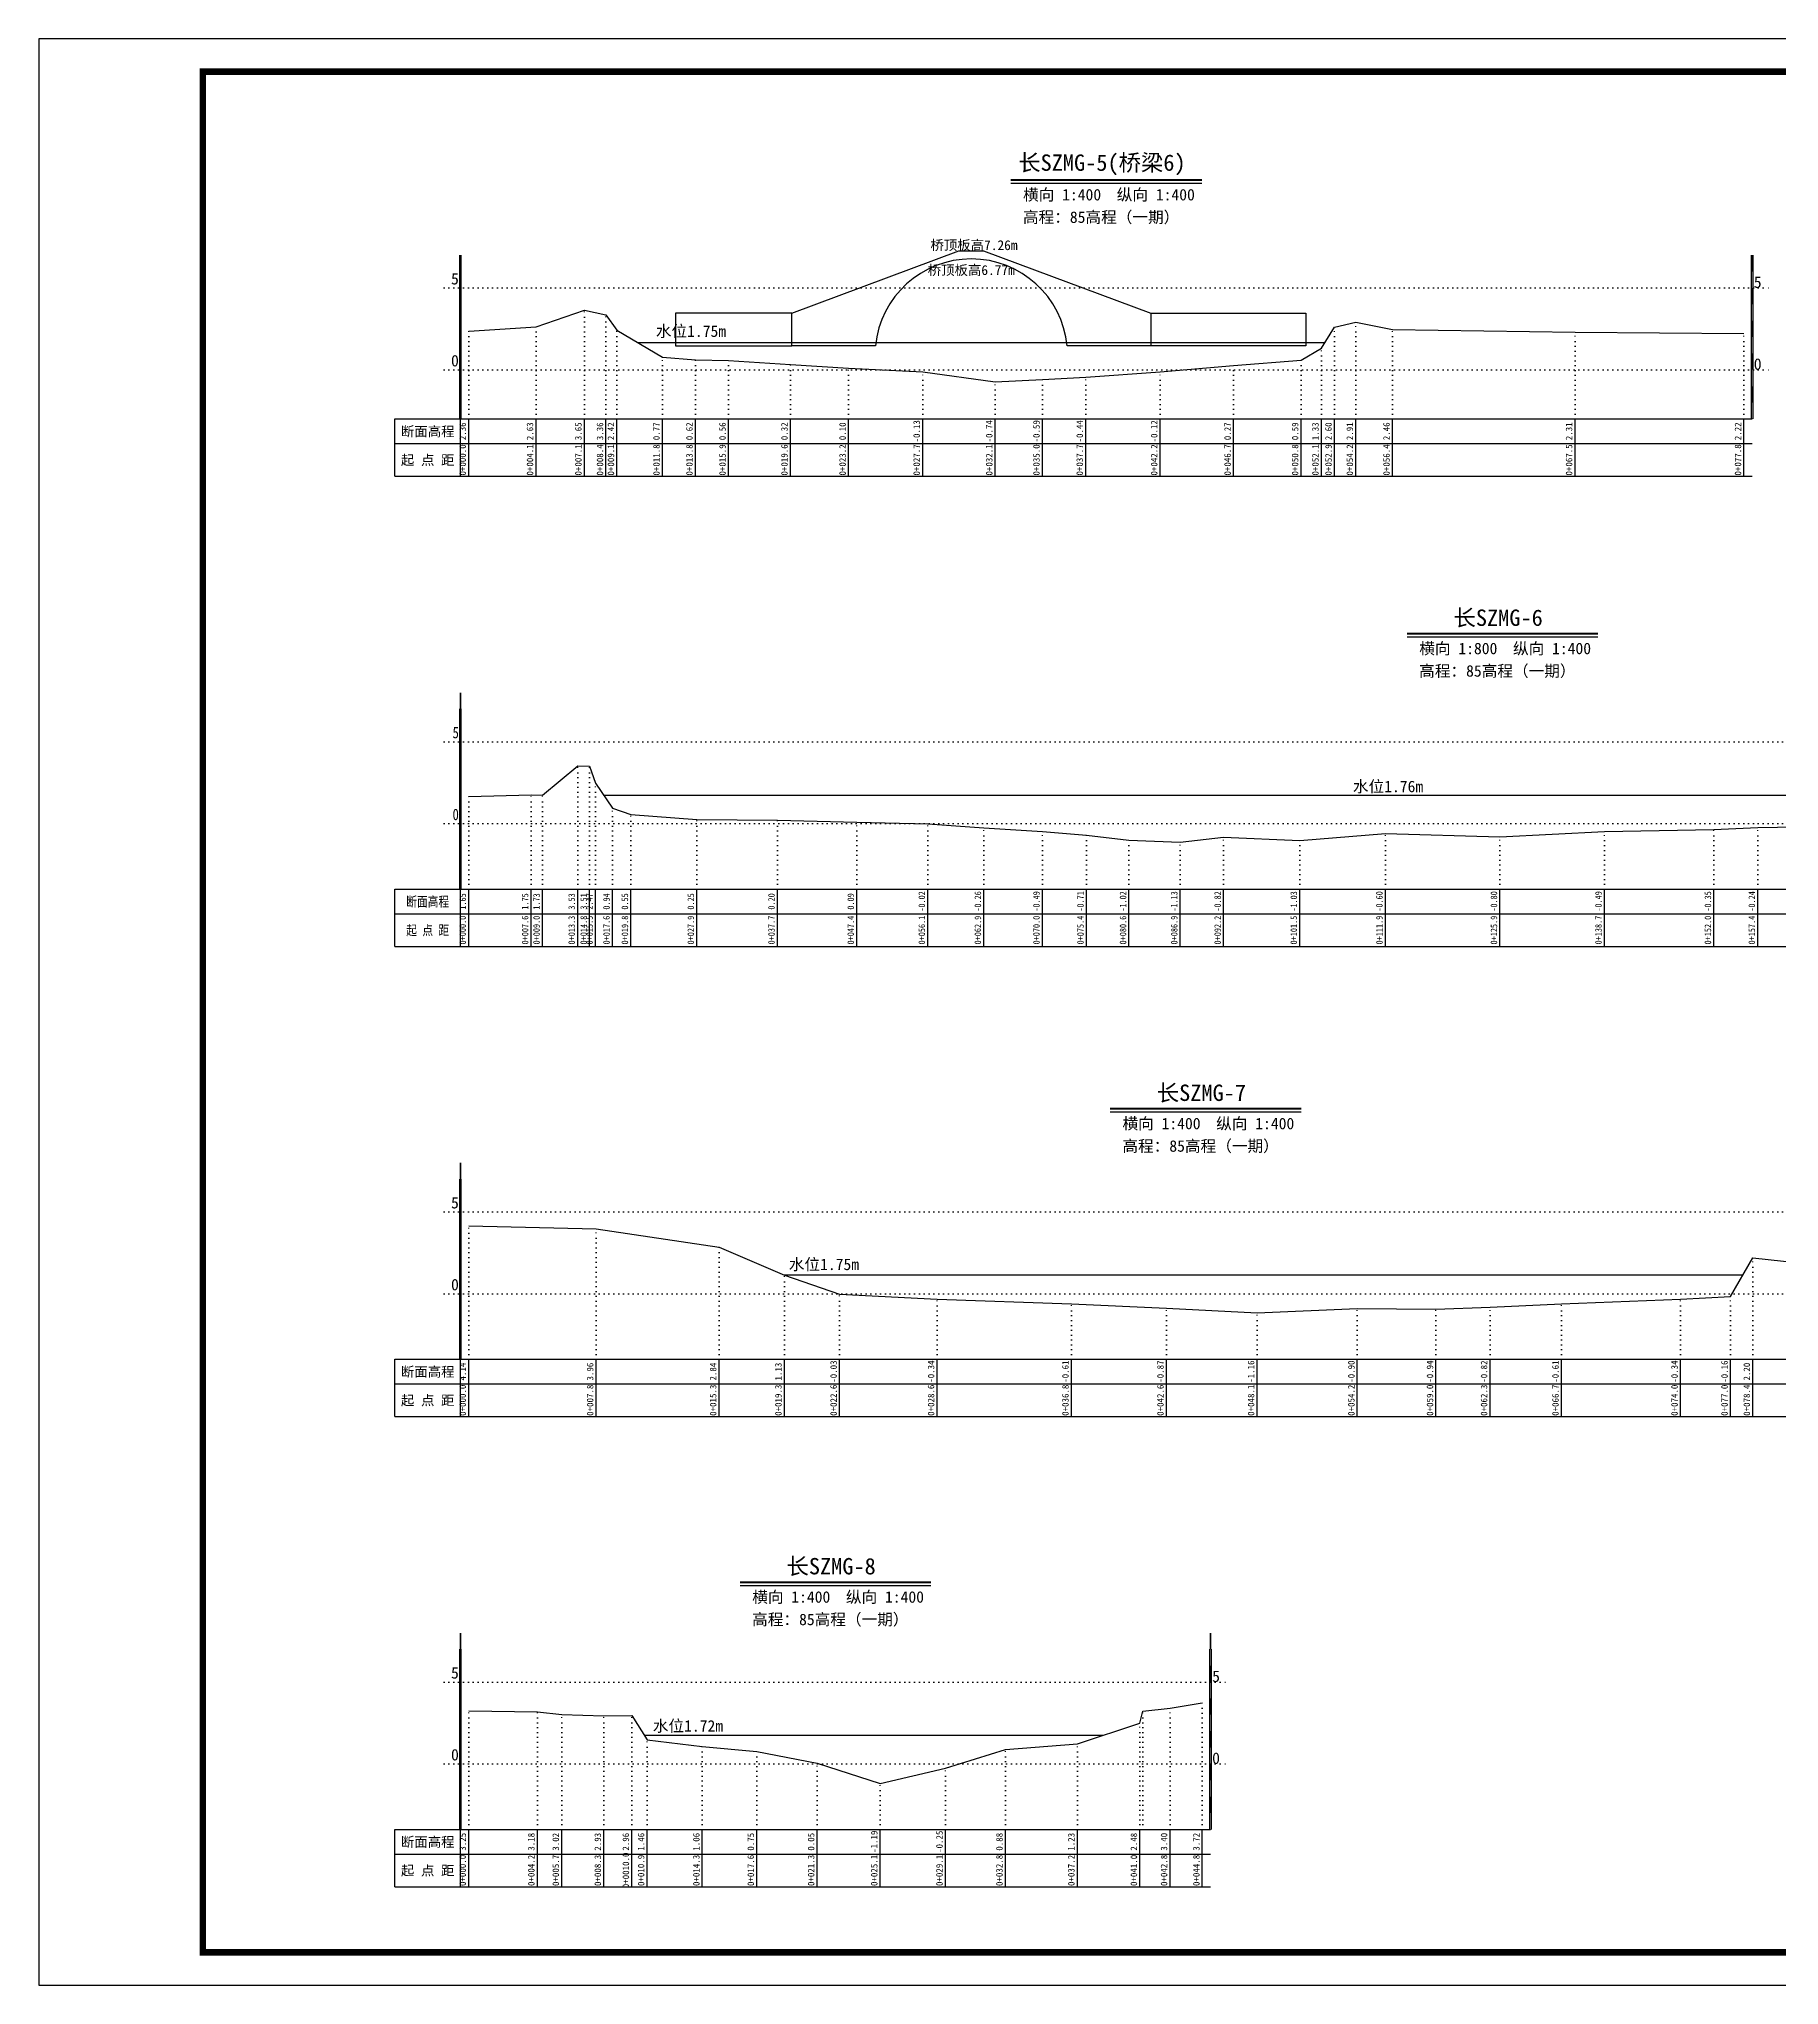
# Model space of a CAD drawing. Header units: millimetres. Extents: x 519117 to 520888, y 3371934 to 3372231.
# Drawn here: x 520017.2 to 520282.8, y 3371934.3 to 3372231.3 of the extents above; entities that cross this region are included whole.
import ezdxf
from ezdxf.enums import TextEntityAlignment as Align

# ---------------------------------------------------------------- set-up
doc = ezdxf.new("R2010")
doc.units = ezdxf.units.MM
doc.header["$LTSCALE"] = 0.4
doc.header["$MEASUREMENT"] = 0
doc.linetypes.add('X4', pattern=[1.6, 0, -1.6])
for name, color, linetype in [('DMX', 1, 'Continuous'), ('zdm1', 5, 'Continuous'), ('ZDMT5', 3, 'Continuous'), ('图框', 7, 'Continuous'), ('断面名称', 5, 'Continuous'), ('桥梁', 7, 'Continuous'), ('比例尺', 3, 'Continuous'), ('水位', 7, 'Continuous')]:
    doc.layers.add(name, color=color, linetype=linetype)
doc.styles.add('HDM', font='fangsong_GB2312.ttf')
doc.styles.add('宋体', font='')
doc.styles.get('宋体').set_extended_font_data('SimSun')

msp = doc.modelspace()

# ---------------------------------------------------------------- linework, layer by layer
at = {"layer": 'DMX', "linetype": 'Continuous', "flags": 128}
for points in [[(520082.8, 3372186.68), (520093.08, 3372187.35), (520100.45, 3372189.9), (520103.75, 3372189.18), (520105.43, 3372186.83), (520112.38, 3372182.7), (520117.4, 3372182.33), (520122.45, 3372182.18), (520131.9, 3372181.58), (520140.78, 3372181.03), (520152.08, 3372180.45), (520163.15, 3372178.93), (520170.35, 3372179.3), (520176.95, 3372179.68), (520188.33, 3372180.48), (520199.53, 3372181.45), (520209.83, 3372182.25), (520212.93, 3372184.1), (520214.93, 3372187.28), (520218.18, 3372188.05), (520223.78, 3372186.93), (520251.63, 3372186.55), (520277.4, 3372186.33)], [(520082.8, 3372115.65), (520092.34, 3372115.9), (520094.08, 3372115.85), (520099.44, 3372120.35), (520101.26, 3372120.3), (520102.16, 3372117.7), (520104.75, 3372113.88), (520107.55, 3372112.9), (520117.61, 3372112.15), (520129.93, 3372112.03), (520142.01, 3372111.75), (520152.86, 3372111.48), (520161.41, 3372110.88), (520170.35, 3372110.3), (520177.08, 3372109.75), (520183.56, 3372108.98), (520191.39, 3372108.7), (520198, 3372109.48), (520209.61, 3372108.95), (520222.69, 3372110.03), (520240.16, 3372109.53), (520256.11, 3372110.3), (520272.81, 3372110.65), (520279.51, 3372110.93), (520309.65, 3372111.45)], [(520082.8, 3372050.13), (520102.25, 3372049.68), (520121.03, 3372046.88), (520130.98, 3372042.6), (520139.4, 3372039.7), (520154.28, 3372038.93), (520174.78, 3372038.25), (520189.28, 3372037.6), (520203.1, 3372036.88), (520218.4, 3372037.53), (520230.4, 3372037.43), (520238.65, 3372037.73), (520249.55, 3372038.25), (520267.73, 3372038.93), (520275.35, 3372039.38), (520278.75, 3372045.28), (520285.78, 3372044.48), (520293.53, 3372044.73), (520300.9, 3372047.25), (520304.55, 3372047.6), (520307.75, 3372045.8)], [(520082.8, 3371976.15), (520093.28, 3371975.98), (520097, 3371975.58), (520103.43, 3371975.35), (520107.7, 3371975.43), (520110.03, 3371971.68), (520118.45, 3371970.68), (520126.78, 3371969.9), (520135.98, 3371968.15), (520145.6, 3371965.05), (520155.55, 3371967.4), (520164.7, 3371970.23), (520175.68, 3371971.1), (520185.23, 3371974.23), (520185.65, 3371976.08), (520189.83, 3371976.53), (520194.75, 3371977.33)]]:
    msp.add_lwpolyline(points, dxfattribs=at)
at = {"layer": 'zdm1', "linetype": 'Continuous'}
for p, q in [((520081.43, 3372173.28), (520081.43, 3372198.28)), ((520081.68, 3372173.28), (520081.68, 3372198.28)), ((520278.53, 3372173.28), (520278.53, 3372198.28)), ((520278.78, 3372173.28), (520278.78, 3372198.28)), ((520071.55, 3372173.28), (520082.8, 3372173.28)), ((520071.55, 3372164.53), (520071.55, 3372173.28)), ((520081.55, 3372164.53), (520081.55, 3372173.28)), ((520082.8, 3372173.28), (520278.65, 3372173.28)), ((520071.55, 3372169.53), (520278.65, 3372169.53)), ((520071.55, 3372164.53), (520278.65, 3372164.53)), ((520081.43, 3372101.53), (520081.43, 3372129.03)), ((520081.68, 3372101.53), (520081.68, 3372129.03)), ((520071.55, 3372101.53), (520082.8, 3372101.53)), ((520071.55, 3372092.78), (520071.55, 3372101.53)), ((520081.55, 3372092.78), (520081.55, 3372101.53)), ((520082.8, 3372101.53), (520399.56, 3372101.53)), ((520071.55, 3372097.78), (520399.56, 3372097.78)), ((520071.55, 3372092.78), (520399.56, 3372092.78)), ((520081.43, 3372029.78), (520081.43, 3372057.28)), ((520081.68, 3372029.78), (520081.68, 3372057.28)), ((520071.55, 3372021.03), (520071.55, 3372029.78)), ((520071.55, 3372029.78), (520082.8, 3372029.78)), ((520081.55, 3372021.03), (520081.55, 3372029.78)), ((520082.8, 3372029.78), (520309, 3372029.78)), ((520071.55, 3372026.03), (520309, 3372026.03)), ((520071.55, 3372021.03), (520309, 3372021.03)), ((520081.43, 3371958.03), (520081.43, 3371985.53)), ((520081.68, 3371958.03), (520081.68, 3371985.53)), ((520195.88, 3371958.03), (520195.88, 3371985.53)), ((520196.13, 3371958.03), (520196.13, 3371985.53)), ((520071.55, 3371949.28), (520071.55, 3371958.03)), ((520071.55, 3371958.03), (520082.8, 3371958.03)), ((520081.55, 3371949.28), (520081.55, 3371958.03)), ((520082.8, 3371958.03), (520196, 3371958.03)), ((520071.55, 3371954.28), (520196, 3371954.28)), ((520071.55, 3371949.28), (520196, 3371949.28))]:
    msp.add_line(p, q, dxfattribs=at)
at = {"layer": 'zdm1', "linetype": 'X4'}
for p, q in [((520079.05, 3372193.28), (520281.15, 3372193.28)), ((520079.05, 3372180.78), (520281.15, 3372180.78)), ((520079.05, 3372124.03), (520402.06, 3372124.03)), ((520079.05, 3372111.53), (520402.06, 3372111.53)), ((520079.05, 3372052.28), (520311.5, 3372052.28)), ((520079.05, 3372039.78), (520311.5, 3372039.78)), ((520079.05, 3371980.53), (520198.5, 3371980.53)), ((520079.05, 3371968.03), (520198.5, 3371968.03))]:
    msp.add_line(p, q, dxfattribs=at)
at = {"layer": 'zdm1', "linetype": 'Continuous', "flags": 128}
for points in [[(520081.55, 3372195.78, 0.25, 0.25, 0), (520081.55, 3372198.28, 0.25, 0.25, 0)], [(520278.65, 3372195.78, 0.25, 0.25, 0), (520278.65, 3372198.28, 0.25, 0.25, 0)], [(520081.55, 3372190.78, 0.25, 0.25, 0), (520081.55, 3372193.28, 0.25, 0.25, 0)], [(520278.65, 3372190.78, 0.25, 0.25, 0), (520278.65, 3372193.28, 0.25, 0.25, 0)], [(520081.55, 3372185.78, 0.25, 0.25, 0), (520081.55, 3372188.28, 0.25, 0.25, 0)], [(520278.65, 3372185.78, 0.25, 0.25, 0), (520278.65, 3372188.28, 0.25, 0.25, 0)], [(520081.55, 3372180.78, 0.25, 0.25, 0), (520081.55, 3372183.28, 0.25, 0.25, 0)], [(520278.65, 3372180.78, 0.25, 0.25, 0), (520278.65, 3372183.28, 0.25, 0.25, 0)], [(520081.55, 3372175.78, 0.25, 0.25, 0), (520081.55, 3372178.28, 0.25, 0.25, 0)], [(520278.65, 3372175.78, 0.25, 0.25, 0), (520278.65, 3372178.28, 0.25, 0.25, 0)], [(520081.55, 3372129.03, 0.25, 0.25, 0), (520081.55, 3372131.53, 0.25, 0.25, 0)], [(520081.55, 3372124.03, 0.25, 0.25, 0), (520081.55, 3372126.53, 0.25, 0.25, 0)], [(520081.55, 3372119.03, 0.25, 0.25, 0), (520081.55, 3372121.53, 0.25, 0.25, 0)], [(520081.55, 3372114.03, 0.25, 0.25, 0), (520081.55, 3372116.53, 0.25, 0.25, 0)], [(520081.55, 3372109.03, 0.25, 0.25, 0), (520081.55, 3372111.53, 0.25, 0.25, 0)], [(520081.55, 3372104.03, 0.25, 0.25, 0), (520081.55, 3372106.53, 0.25, 0.25, 0)], [(520081.55, 3372057.28, 0.25, 0.25, 0), (520081.55, 3372059.78, 0.25, 0.25, 0)], [(520081.55, 3372052.28, 0.25, 0.25, 0), (520081.55, 3372054.78, 0.25, 0.25, 0)], [(520081.55, 3372047.28, 0.25, 0.25, 0), (520081.55, 3372049.78, 0.25, 0.25, 0)], [(520081.55, 3372042.28, 0.25, 0.25, 0), (520081.55, 3372044.78, 0.25, 0.25, 0)], [(520081.55, 3372037.28, 0.25, 0.25, 0), (520081.55, 3372039.78, 0.25, 0.25, 0)], [(520081.55, 3372032.28, 0.25, 0.25, 0), (520081.55, 3372034.78, 0.25, 0.25, 0)], [(520081.55, 3371985.53, 0.25, 0.25, 0), (520081.55, 3371988.03, 0.25, 0.25, 0)], [(520196, 3371985.53, 0.25, 0.25, 0), (520196, 3371988.03, 0.25, 0.25, 0)], [(520081.55, 3371980.53, 0.25, 0.25, 0), (520081.55, 3371983.03, 0.25, 0.25, 0)], [(520196, 3371980.53, 0.25, 0.25, 0), (520196, 3371983.03, 0.25, 0.25, 0)], [(520081.55, 3371975.53, 0.25, 0.25, 0), (520081.55, 3371978.03, 0.25, 0.25, 0)], [(520196, 3371975.53, 0.25, 0.25, 0), (520196, 3371978.03, 0.25, 0.25, 0)], [(520081.55, 3371970.53, 0.25, 0.25, 0), (520081.55, 3371973.03, 0.25, 0.25, 0)], [(520196, 3371970.53, 0.25, 0.25, 0), (520196, 3371973.03, 0.25, 0.25, 0)], [(520081.55, 3371965.53, 0.25, 0.25, 0), (520081.55, 3371968.03, 0.25, 0.25, 0)], [(520196, 3371965.53, 0.25, 0.25, 0), (520196, 3371968.03, 0.25, 0.25, 0)], [(520081.55, 3371960.53, 0.25, 0.25, 0), (520081.55, 3371963.03, 0.25, 0.25, 0)], [(520196, 3371960.53, 0.25, 0.25, 0), (520196, 3371963.03, 0.25, 0.25, 0)]]:
    msp.add_lwpolyline(points, format="xyseb", dxfattribs=at)
at = {"layer": 'ZDMT5', "linetype": 'X4'}
for p, q in [((520100.45, 3372173.28), (520100.45, 3372189.9)), ((520103.75, 3372173.28), (520103.75, 3372189.18)), ((520082.8, 3372173.28), (520082.8, 3372186.68)), ((520093.08, 3372173.28), (520093.08, 3372187.35)), ((520105.43, 3372173.28), (520105.43, 3372186.83)), ((520214.93, 3372173.28), (520214.93, 3372187.28)), ((520218.18, 3372173.28), (520218.18, 3372188.05)), ((520223.78, 3372173.28), (520223.78, 3372186.93)), ((520251.63, 3372173.28), (520251.63, 3372186.55)), ((520277.4, 3372173.28), (520277.4, 3372186.33)), ((520112.38, 3372173.28), (520112.38, 3372182.7)), ((520212.93, 3372173.28), (520212.93, 3372184.1)), ((520117.4, 3372173.28), (520117.4, 3372182.33)), ((520122.45, 3372173.28), (520122.45, 3372182.18)), ((520131.9, 3372173.28), (520131.9, 3372181.58)), ((520140.78, 3372173.28), (520140.78, 3372181.03)), ((520152.08, 3372173.28), (520152.08, 3372180.45)), ((520176.95, 3372173.28), (520176.95, 3372179.68)), ((520188.33, 3372173.28), (520188.33, 3372180.48)), ((520199.53, 3372173.28), (520199.53, 3372181.45)), ((520209.83, 3372173.28), (520209.83, 3372182.25)), ((520163.15, 3372173.28), (520163.15, 3372178.93)), ((520170.35, 3372173.28), (520170.35, 3372179.3)), ((520099.44, 3372101.53), (520099.44, 3372120.35)), ((520101.26, 3372101.53), (520101.26, 3372120.3)), ((520102.16, 3372101.53), (520102.16, 3372117.7)), ((520082.8, 3372101.53), (520082.8, 3372115.65)), ((520092.34, 3372101.53), (520092.34, 3372115.9)), ((520094.08, 3372101.53), (520094.08, 3372115.85)), ((520104.75, 3372101.53), (520104.75, 3372113.88)), ((520107.55, 3372101.53), (520107.55, 3372112.9)), ((520117.61, 3372101.53), (520117.61, 3372112.15)), ((520129.93, 3372101.53), (520129.93, 3372112.03)), ((520142.01, 3372101.53), (520142.01, 3372111.75)), ((520152.86, 3372101.53), (520152.86, 3372111.48)), ((520161.41, 3372101.53), (520161.41, 3372110.88)), ((520170.35, 3372101.53), (520170.35, 3372110.3)), ((520177.08, 3372101.53), (520177.08, 3372109.75)), ((520183.56, 3372101.53), (520183.56, 3372108.98)), ((520191.39, 3372101.53), (520191.39, 3372108.7)), ((520198, 3372101.53), (520198, 3372109.48)), ((520209.61, 3372101.53), (520209.61, 3372108.95)), ((520222.69, 3372101.53), (520222.69, 3372110.03)), ((520240.16, 3372101.53), (520240.16, 3372109.53)), ((520256.11, 3372101.53), (520256.11, 3372110.3)), ((520272.81, 3372101.53), (520272.81, 3372110.65)), ((520279.51, 3372101.53), (520279.51, 3372110.93)), ((520082.8, 3372029.78), (520082.8, 3372050.13)), ((520102.25, 3372029.78), (520102.25, 3372049.68)), ((520121.03, 3372029.78), (520121.03, 3372046.88)), ((520278.75, 3372029.78), (520278.75, 3372045.28)), ((520130.98, 3372029.78), (520130.98, 3372042.6)), ((520139.4, 3372029.78), (520139.4, 3372039.7)), ((520154.28, 3372029.78), (520154.28, 3372038.93)), ((520174.78, 3372029.78), (520174.78, 3372038.25)), ((520189.28, 3372029.78), (520189.28, 3372037.6)), ((520218.4, 3372029.78), (520218.4, 3372037.53)), ((520230.4, 3372029.78), (520230.4, 3372037.43)), ((520238.65, 3372029.78), (520238.65, 3372037.73)), ((520249.55, 3372029.78), (520249.55, 3372038.25)), ((520267.73, 3372029.78), (520267.73, 3372038.93)), ((520275.35, 3372029.78), (520275.35, 3372039.38)), ((520203.1, 3372029.78), (520203.1, 3372036.88)), ((520082.8, 3371958.03), (520082.8, 3371976.15)), ((520093.28, 3371958.03), (520093.28, 3371975.98)), ((520097, 3371958.03), (520097, 3371975.58)), ((520103.43, 3371958.03), (520103.43, 3371975.35)), ((520107.7, 3371958.03), (520107.7, 3371975.43)), ((520185.65, 3371958.03), (520185.65, 3371976.08)), ((520189.83, 3371958.03), (520189.83, 3371976.53)), ((520194.75, 3371958.03), (520194.75, 3371977.33)), ((520185.23, 3371958.03), (520185.23, 3371974.23)), ((520110.03, 3371958.03), (520110.03, 3371971.68)), ((520118.45, 3371958.03), (520118.45, 3371970.68)), ((520126.78, 3371958.03), (520126.78, 3371969.9)), ((520164.7, 3371958.03), (520164.7, 3371970.23)), ((520175.68, 3371958.03), (520175.68, 3371971.1)), ((520135.98, 3371958.03), (520135.98, 3371968.15)), ((520155.55, 3371958.03), (520155.55, 3371967.4)), ((520145.6, 3371958.03), (520145.6, 3371965.05))]:
    msp.add_line(p, q, dxfattribs=at)
at = {"layer": 'ZDMT5', "linetype": 'Continuous'}
for p, q in [((520082.8, 3372164.53), (520082.8, 3372173.28)), ((520093.08, 3372164.53), (520093.08, 3372173.28)), ((520100.45, 3372164.53), (520100.45, 3372173.28)), ((520103.75, 3372164.53), (520103.75, 3372173.28)), ((520105.43, 3372164.53), (520105.43, 3372173.28)), ((520112.38, 3372164.53), (520112.38, 3372173.28)), ((520117.4, 3372164.53), (520117.4, 3372173.28)), ((520122.45, 3372164.53), (520122.45, 3372173.28)), ((520131.9, 3372164.53), (520131.9, 3372173.28)), ((520140.78, 3372164.53), (520140.78, 3372173.28)), ((520152.08, 3372164.53), (520152.08, 3372173.28)), ((520163.15, 3372164.53), (520163.15, 3372173.28)), ((520170.35, 3372164.53), (520170.35, 3372173.28)), ((520176.95, 3372164.53), (520176.95, 3372173.28)), ((520188.33, 3372164.53), (520188.33, 3372173.28)), ((520199.53, 3372164.53), (520199.53, 3372173.28)), ((520209.83, 3372164.53), (520209.83, 3372173.28)), ((520212.93, 3372164.53), (520212.93, 3372173.28)), ((520214.93, 3372164.53), (520214.93, 3372173.28)), ((520218.18, 3372164.53), (520218.18, 3372173.28)), ((520223.78, 3372164.53), (520223.78, 3372173.28)), ((520251.63, 3372164.53), (520251.63, 3372173.28)), ((520277.4, 3372164.53), (520277.4, 3372173.28)), ((520082.8, 3372092.78), (520082.8, 3372101.53)), ((520092.34, 3372092.78), (520092.34, 3372101.53)), ((520094.08, 3372092.78), (520094.08, 3372101.53)), ((520099.44, 3372092.78), (520099.44, 3372101.53)), ((520101.26, 3372092.78), (520101.26, 3372101.53)), ((520102.16, 3372092.78), (520102.16, 3372101.53)), ((520104.75, 3372092.78), (520104.75, 3372101.53)), ((520107.55, 3372092.78), (520107.55, 3372101.53)), ((520117.61, 3372092.78), (520117.61, 3372101.53)), ((520129.93, 3372092.78), (520129.93, 3372101.53)), ((520142.01, 3372092.78), (520142.01, 3372101.53)), ((520152.86, 3372092.78), (520152.86, 3372101.53)), ((520161.41, 3372092.78), (520161.41, 3372101.53)), ((520170.35, 3372092.78), (520170.35, 3372101.53)), ((520177.08, 3372092.78), (520177.08, 3372101.53)), ((520183.56, 3372092.78), (520183.56, 3372101.53)), ((520191.39, 3372092.78), (520191.39, 3372101.53)), ((520198, 3372092.78), (520198, 3372101.53)), ((520209.61, 3372092.78), (520209.61, 3372101.53)), ((520222.69, 3372092.78), (520222.69, 3372101.53)), ((520240.16, 3372092.78), (520240.16, 3372101.53)), ((520256.11, 3372092.78), (520256.11, 3372101.53)), ((520272.81, 3372092.78), (520272.81, 3372101.53)), ((520279.51, 3372092.78), (520279.51, 3372101.53)), ((520082.8, 3372021.03), (520082.8, 3372029.78)), ((520102.25, 3372021.03), (520102.25, 3372029.78)), ((520121.03, 3372021.03), (520121.03, 3372029.78)), ((520130.98, 3372021.03), (520130.98, 3372029.78)), ((520139.4, 3372021.03), (520139.4, 3372029.78)), ((520154.28, 3372021.03), (520154.28, 3372029.78)), ((520174.78, 3372021.03), (520174.78, 3372029.78)), ((520189.28, 3372021.03), (520189.28, 3372029.78)), ((520203.1, 3372021.03), (520203.1, 3372029.78)), ((520218.4, 3372021.03), (520218.4, 3372029.78)), ((520230.4, 3372021.03), (520230.4, 3372029.78)), ((520238.65, 3372021.03), (520238.65, 3372029.78)), ((520249.55, 3372021.03), (520249.55, 3372029.78)), ((520267.73, 3372021.03), (520267.73, 3372029.78)), ((520275.35, 3372021.03), (520275.35, 3372029.78)), ((520278.75, 3372021.03), (520278.75, 3372029.78)), ((520082.8, 3371949.28), (520082.8, 3371958.03)), ((520093.28, 3371949.28), (520093.28, 3371958.03)), ((520097, 3371949.28), (520097, 3371958.03)), ((520103.43, 3371949.28), (520103.43, 3371958.03)), ((520107.7, 3371949.28), (520107.7, 3371958.03)), ((520110.03, 3371949.28), (520110.03, 3371958.03)), ((520118.45, 3371949.28), (520118.45, 3371958.03)), ((520126.78, 3371949.28), (520126.78, 3371958.03)), ((520135.98, 3371949.28), (520135.98, 3371958.03)), ((520145.6, 3371949.28), (520145.6, 3371958.03)), ((520155.55, 3371949.28), (520155.55, 3371958.03)), ((520164.7, 3371949.28), (520164.7, 3371958.03)), ((520175.68, 3371949.28), (520175.68, 3371958.03)), ((520185.23, 3371949.28), (520185.23, 3371958.03)), ((520189.83, 3371949.28), (520189.83, 3371958.03)), ((520194.75, 3371949.28), (520194.75, 3371958.03))]:
    msp.add_line(p, q, dxfattribs=at)
at = {"layer": '图框', "flags": 128}
msp.add_lwpolyline([(520017.23, 3371934.28), (520437.23, 3371934.28), (520437.23, 3372231.28), (520017.23, 3372231.28)], close=True, dxfattribs=at)
at = {"layer": '图框', "const_width": 1, "flags": 128}
msp.add_lwpolyline([(520042.23, 3371939.28), (520432.23, 3371939.28), (520432.23, 3372226.28), (520042.23, 3372226.28)], close=True, dxfattribs=at)
at = {"layer": '桥梁', "linetype": 'Continuous', "flags": 128}
msp.add_lwpolyline([(520174.12, 3372184.45, 0.905983), (520144.87, 3372184.45), (520132.12, 3372184.45), (520132.12, 3372189.45), (520157.62, 3372198.95), (520161.37, 3372198.95), (520186.87, 3372189.45), (520186.87, 3372184.45), (520174.12, 3372184.45)], format="xyb", dxfattribs=at)
for points in [[(520132.12, 3372189.45), (520114.35, 3372189.45), (520114.35, 3372184.45), (520132.12, 3372184.45)], [(520186.87, 3372189.45), (520210.55, 3372189.45), (520210.55, 3372184.45), (520186.87, 3372184.45)]]:
    msp.add_lwpolyline(points, dxfattribs=at)
at = {"layer": '比例尺', "color": 3, "linetype": 'Continuous', "lineweight": 40}
for p, q in [((520165.54, 3372209.78), (520194.66, 3372209.78)), ((520226, 3372140.53), (520255.12, 3372140.53)), ((520180.71, 3372068.03), (520209.84, 3372068.03)), ((520124.21, 3371995.78), (520153.34, 3371995.78))]:
    msp.add_line(p, q, dxfattribs=at)
at = {"layer": '比例尺', "color": 3, "linetype": 'Continuous'}
for p, q in [((520165.54, 3372209.28), (520194.66, 3372209.28)), ((520226, 3372140.03), (520255.12, 3372140.03)), ((520180.71, 3372067.53), (520209.84, 3372067.53)), ((520124.21, 3371995.28), (520153.34, 3371995.28))]:
    msp.add_line(p, q, dxfattribs=at)
at = {"layer": '水位', "color": 6, "linetype": 'Continuous', "flags": 128}
for points in [[(520108.56, 3372184.97), (520213.47, 3372184.97)], [(520103.42, 3372115.85), (520329.81, 3372115.85)], [(520277.21, 3372042.61), (520130.97, 3372042.61)], [(520109.58, 3371972.4), (520179.64, 3371972.4)]]:
    msp.add_lwpolyline(points, dxfattribs=at)

# ---------------------------------------------------------------- texts
at = {"layer": 'zdm1', "linetype": 'Continuous', "style": 'HDM'}
for s, p in [('5', (520081.3, 3372193.28)), ('0', (520081.3, 3372180.78)), ('5', (520081.3, 3372052.28)), ('0', (520081.3, 3372039.78)), ('5', (520081.3, 3371980.53)), ('0', (520081.3, 3371968.03))]:
    msp.add_text(s, height=1.75, dxfattribs=at).set_placement(p, align=Align.BOTTOM_RIGHT)
for s, p in [('5', (520278.9, 3372193.28)), ('0', (520278.9, 3372180.78)), ('5', (520196.25, 3371980.53)), ('0', (520196.25, 3371968.03))]:
    msp.add_text(s, height=1.75, dxfattribs=at).set_placement(p)
for s, p in [('断面高程', (520076.55, 3372171.4)), ('起 点 距', (520076.55, 3372167.03)), ('断面高程', (520076.55, 3372027.9)), ('起 点 距', (520076.55, 3372023.53)), ('断面高程', (520076.55, 3371956.15)), ('起 点 距', (520076.55, 3371951.78))]:
    msp.add_text(s, height=1.5, dxfattribs=at).set_placement(p, align=Align.MIDDLE)
at = {"layer": 'zdm1', "linetype": 'Continuous', "style": 'HDM', "width": 0.8}
for s, p in [('5', (520081.3, 3372124.03)), ('0', (520081.3, 3372111.53))]:
    msp.add_text(s, height=1.75, dxfattribs=at).set_placement(p, align=Align.BOTTOM_RIGHT)
for s, p in [('断面高程', (520076.55, 3372099.65)), ('起 点 距', (520076.55, 3372095.28))]:
    msp.add_text(s, height=1.5, dxfattribs=at).set_placement(p, align=Align.MIDDLE)
at = {"layer": 'ZDMT5', "linetype": 'Continuous', "style": 'HDM'}
for s, p in [('2.36', (520082.68, 3372171.4)), ('2.63', (520092.95, 3372171.4)), ('3.65', (520100.33, 3372171.4)), ('3.36', (520103.63, 3372171.4)), ('2.42', (520105.3, 3372171.4)), ('0.77', (520112.25, 3372171.4)), ('0.62', (520117.28, 3372171.4)), ('0.56', (520122.33, 3372171.4)), ('0.32', (520131.78, 3372171.4)), ('0.10', (520140.65, 3372171.4)), ('-0.13', (520151.95, 3372171.4)), ('-0.74', (520163.03, 3372171.4)), ('-0.59', (520170.23, 3372171.4)), ('-0.44', (520176.83, 3372171.4)), ('-0.12', (520188.2, 3372171.4)), ('0.27', (520199.4, 3372171.4)), ('0.59', (520209.7, 3372171.4)), ('1.33', (520212.8, 3372171.4)), ('2.60', (520214.8, 3372171.4)), ('2.91', (520218.05, 3372171.4)), ('2.46', (520223.65, 3372171.4)), ('2.31', (520251.5, 3372171.4)), ('2.22', (520277.28, 3372171.4)), ('0+000.0', (520082.68, 3372167.03)), ('0+004.1', (520092.95, 3372167.03)), ('0+007.1', (520100.33, 3372167.03)), ('0+008.4', (520103.63, 3372167.03)), ('0+009.1', (520105.3, 3372167.03)), ('0+011.8', (520112.25, 3372167.03)), ('0+013.8', (520117.28, 3372167.03)), ('0+015.9', (520122.33, 3372167.03)), ('0+019.6', (520131.78, 3372167.03)), ('0+023.2', (520140.65, 3372167.03)), ('0+027.7', (520151.95, 3372167.03)), ('0+032.1', (520163.03, 3372167.03)), ('0+035.0', (520170.23, 3372167.03)), ('0+037.7', (520176.83, 3372167.03)), ('0+042.2', (520188.2, 3372167.03)), ('0+046.7', (520199.4, 3372167.03)), ('0+050.8', (520209.7, 3372167.03)), ('0+052.1', (520212.8, 3372167.03)), ('0+052.9', (520214.8, 3372167.03)), ('0+054.2', (520218.05, 3372167.03)), ('0+056.4', (520223.65, 3372167.03)), ('0+067.5', (520251.5, 3372167.03)), ('0+077.8', (520277.28, 3372167.03)), ('4.14', (520082.68, 3372027.9)), ('3.96', (520102.13, 3372027.9)), ('2.84', (520120.9, 3372027.9)), ('1.13', (520130.85, 3372027.9)), ('-0.03', (520139.28, 3372027.9)), ('-0.34', (520154.15, 3372027.9)), ('-0.61', (520174.65, 3372027.9)), ('-0.87', (520189.15, 3372027.9)), ('-1.16', (520202.98, 3372027.9)), ('-0.90', (520218.28, 3372027.9)), ('-0.94', (520230.28, 3372027.9)), ('-0.82', (520238.53, 3372027.9)), ('-0.61', (520249.43, 3372027.9)), ('-0.34', (520267.6, 3372027.9)), ('-0.16', (520275.23, 3372027.9)), ('2.20', (520278.63, 3372027.9)), ('0+000.0', (520082.68, 3372023.53)), ('0+007.8', (520102.13, 3372023.53)), ('0+015.3', (520120.9, 3372023.53)), ('0+019.3', (520130.85, 3372023.53)), ('0+022.6', (520139.28, 3372023.53)), ('0+028.6', (520154.15, 3372023.53)), ('0+036.8', (520174.65, 3372023.53)), ('0+042.6', (520189.15, 3372023.53)), ('0+048.1', (520202.98, 3372023.53)), ('0+054.2', (520218.28, 3372023.53)), ('0+059.0', (520230.28, 3372023.53)), ('0+062.3', (520238.53, 3372023.53)), ('0+066.7', (520249.43, 3372023.53)), ('0+074.0', (520267.6, 3372023.53)), ('0+077.0', (520275.23, 3372023.53)), ('0+078.4', (520278.63, 3372023.53)), ('3.25', (520082.68, 3371956.15)), ('3.18', (520093.15, 3371956.15)), ('3.02', (520096.88, 3371956.15)), ('2.93', (520103.3, 3371956.15)), ('2.96', (520107.58, 3371956.15)), ('1.46', (520109.9, 3371956.15)), ('1.06', (520118.33, 3371956.15)), ('0.75', (520126.65, 3371956.15)), ('0.05', (520135.85, 3371956.15)), ('-1.19', (520145.48, 3371956.15)), ('-0.25', (520155.43, 3371956.15)), ('0.88', (520164.58, 3371956.15)), ('1.23', (520175.55, 3371956.15)), ('2.48', (520185.1, 3371956.15)), ('3.40', (520189.7, 3371956.15)), ('3.72', (520194.63, 3371956.15)), ('0+000.0', (520082.68, 3371951.78)), ('0+004.2', (520093.15, 3371951.78)), ('0+005.7', (520096.88, 3371951.78)), ('0+008.3', (520103.3, 3371951.78)), ('0+0010.0', (520107.58, 3371951.78)), ('0+010.9', (520109.9, 3371951.78)), ('0+014.3', (520118.33, 3371951.78)), ('0+017.6', (520126.65, 3371951.78)), ('0+021.3', (520135.85, 3371951.78)), ('0+025.1', (520145.48, 3371951.78)), ('0+029.1', (520155.43, 3371951.78)), ('0+032.8', (520164.58, 3371951.78)), ('0+037.2', (520175.55, 3371951.78)), ('0+041.0', (520185.1, 3371951.78)), ('0+042.8', (520189.7, 3371951.78)), ('0+044.8', (520194.63, 3371951.78))]:
    msp.add_text(s, height=1, rotation=90, dxfattribs=at).set_placement(p, align=Align.BOTTOM_CENTER)
at = {"layer": 'ZDMT5', "linetype": 'Continuous', "style": 'HDM', "width": 0.8}
for s, p in [('1.65', (520082.68, 3372099.65)), ('1.75', (520092.21, 3372099.65)), ('1.73', (520093.95, 3372099.65)), ('3.53', (520099.31, 3372099.65)), ('3.51', (520101.14, 3372099.65)), ('2.47', (520102.04, 3372099.65)), ('0.94', (520104.63, 3372099.65)), ('0.55', (520107.43, 3372099.65)), ('0.25', (520117.49, 3372099.65)), ('0.20', (520129.8, 3372099.65)), ('0.09', (520141.89, 3372099.65)), ('-0.02', (520152.74, 3372099.65)), ('-0.26', (520161.29, 3372099.65)), ('-0.49', (520170.23, 3372099.65)), ('-0.71', (520176.95, 3372099.65)), ('-1.02', (520183.44, 3372099.65)), ('-1.13', (520191.26, 3372099.65)), ('-0.82', (520197.88, 3372099.65)), ('-1.03', (520209.49, 3372099.65)), ('-0.60', (520222.56, 3372099.65)), ('-0.80', (520240.04, 3372099.65)), ('-0.49', (520255.99, 3372099.65)), ('-0.35', (520272.69, 3372099.65)), ('-0.24', (520279.39, 3372099.65)), ('0+000.0', (520082.68, 3372095.28)), ('0+007.6', (520092.21, 3372095.28)), ('0+009.0', (520093.95, 3372095.28)), ('0+013.3', (520099.31, 3372095.28)), ('0+014.8', (520101.14, 3372095.28)), ('0+015.5', (520102.04, 3372095.28)), ('0+017.6', (520104.63, 3372095.28)), ('0+019.8', (520107.43, 3372095.28)), ('0+027.9', (520117.49, 3372095.28)), ('0+037.7', (520129.8, 3372095.28)), ('0+047.4', (520141.89, 3372095.28)), ('0+056.1', (520152.74, 3372095.28)), ('0+062.9', (520161.29, 3372095.28)), ('0+070.0', (520170.23, 3372095.28)), ('0+075.4', (520176.95, 3372095.28)), ('0+080.6', (520183.44, 3372095.28)), ('0+086.9', (520191.26, 3372095.28)), ('0+092.2', (520197.88, 3372095.28)), ('0+101.5', (520209.49, 3372095.28)), ('0+111.9', (520222.56, 3372095.28)), ('0+125.9', (520240.04, 3372095.28)), ('0+138.7', (520255.99, 3372095.28)), ('0+152.0', (520272.69, 3372095.28)), ('0+157.4', (520279.39, 3372095.28))]:
    msp.add_text(s, height=1, rotation=90, dxfattribs=at).set_placement(p, align=Align.BOTTOM_CENTER)
at = {"layer": '断面名称', "color": 5, "linetype": 'Continuous', "style": 'HDM'}
for s, p in [('长SZMG-5(桥梁6)', (520179.43, 3372212.25)), ('长SZMG-6', (520239.89, 3372143)), ('长SZMG-7', (520194.61, 3372070.5)), ('长SZMG-8', (520138.11, 3371998.25))]:
    msp.add_text(s, height=2.5, dxfattribs=at).set_placement(p, align=Align.MIDDLE)
at = {"layer": '桥梁', "color": 11, "linetype": 'Continuous', "style": 'HDM'}
for s, p in [('桥顶板高7.26m', (520159.91, 3372199.83)), ('桥顶板高6.77m', (520159.49, 3372196.03))]:
    msp.add_text(s, height=1.5, dxfattribs=at).set_placement(p, align=Align.MIDDLE)
at = {"layer": '比例尺', "color": 3, "linetype": 'Continuous', "style": 'HDM'}
for s, p in [('横向 1:400  纵向 1:400', (520193.61, 3372206.11)), ('高程：85高程（一期）', (520191.24, 3372202.68)), ('横向 1:800  纵向 1:400', (520254.07, 3372136.86)), ('高程：85高程（一期）', (520251.7, 3372133.43)), ('横向 1:400  纵向 1:400', (520208.78, 3372064.36)), ('高程：85高程（一期）', (520206.42, 3372060.93)), ('横向 1:400  纵向 1:400', (520152.28, 3371992.11)), ('高程：85高程（一期）', (520149.92, 3371988.68))]:
    msp.add_text(s, height=1.75, dxfattribs=at).set_placement(p, align=Align.BOTTOM_RIGHT)
at = {"layer": '水位', "color": 6, "linetype": 'Continuous'}
for s, style, p in [('水位1.75m', 'HDM', (520116.72, 3372186.72)), ('水位1.76m', '宋体', (520223.09, 3372117.24)), ('水位1.75m', 'HDM', (520137.01, 3372044.31)), ('水位1.72m', 'HDM', (520116.26, 3371973.87))]:
    msp.add_text(s, height=1.75, dxfattribs=dict(at, style=style)).set_placement(p, align=Align.MIDDLE)

doc.saveas('drawing.dxf')
